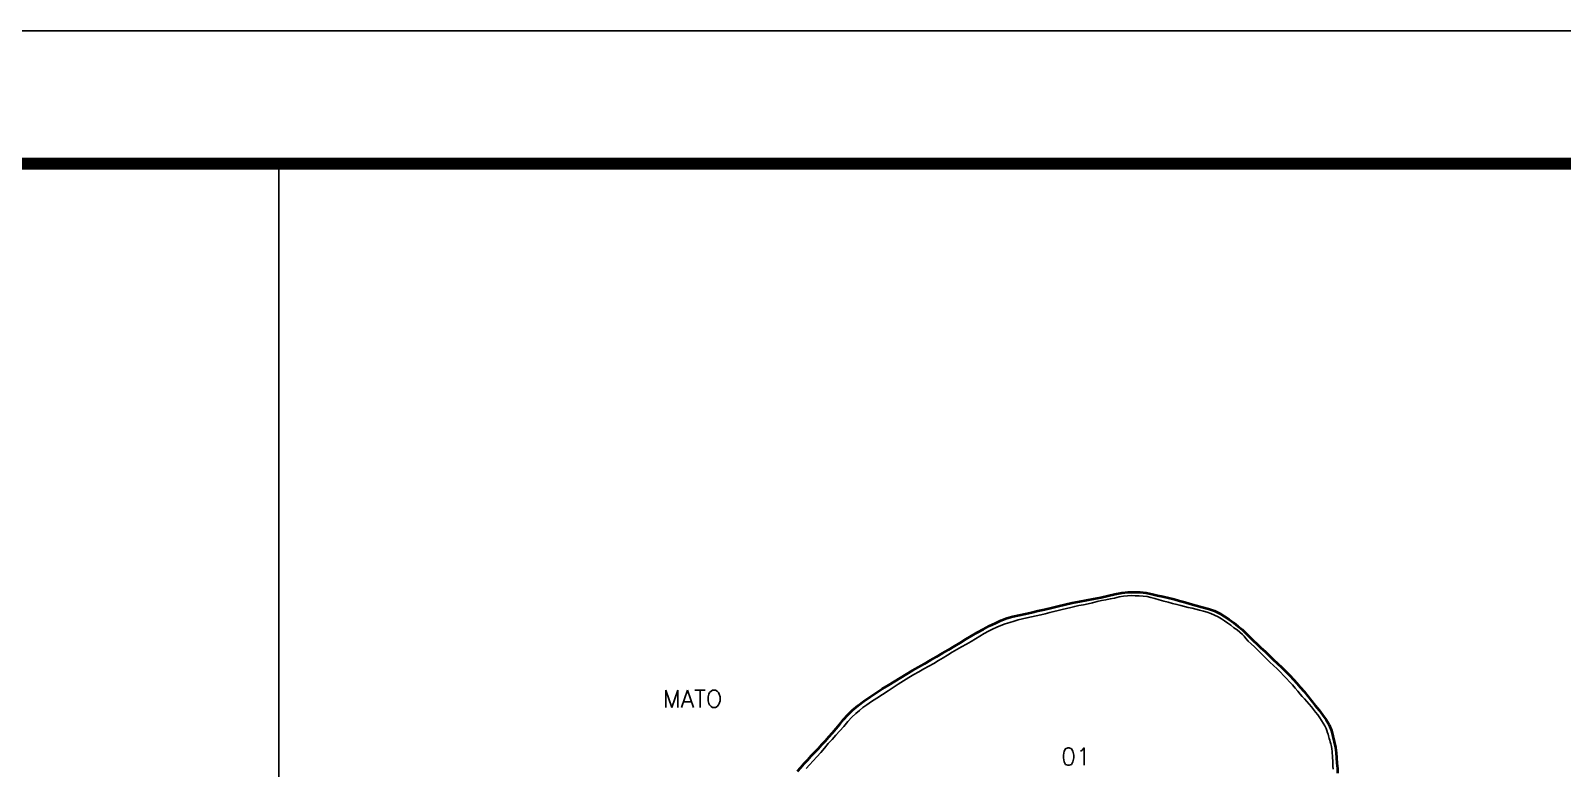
# Model space of a CAD drawing. Header units: inches. Extents: x 752207 to 755177, y 7820271 to 7822371.
# Drawn here: x 753413 to 754566, y 7821816 to 7822371 of the extents above; entities that cross this region are included whole.
import ezdxf
from ezdxf.enums import TextEntityAlignment as Align

# ---------------------------------------------------------------- set-up
doc = ezdxf.new("R2010")
doc.units = ezdxf.units.IN
doc.header["$MEASUREMENT"] = 0
doc.linetypes.add('CONTINUO', pattern=[0])
doc.linetypes.add('LIN0', pattern=[0])
doc.layers.add('0114001078', color=1, linetype='Continuous', lineweight=40)
for name, color, linetype in [('0114001078001', 5, 'Continuous'), ('MARGEM', 7, 'CONTINUO'), ('TEXTO', 7, 'Continuous')]:
    doc.layers.add(name, color=color, linetype=linetype)
doc.styles.add('SIMPLEX', font='simplex', dxfattribs={"height": 0.2})

msp = doc.modelspace()

# ---------------------------------------------------------------- linework, layer by layer
at = {"color": 8}
msp.add_lwpolyline([(753600, 7822270.6), (753600, 7821509.4)], dxfattribs=at)
at = {"layer": '0114001078'}
msp.add_lwpolyline([(753990.3, 7821813.6), (753992.7, 7821816.4), (753995.3, 7821819.4), (753998, 7821822.3), (754000.5, 7821825.1), (754003.2, 7821828), (754005.9, 7821830.8), (754008.6, 7821833.7), (754011.2, 7821836.6), (754013.8, 7821839.6), (754016.5, 7821842.6), (754019.2, 7821845.8), (754022, 7821849.1), (754024.8, 7821852.5), (754028.1, 7821856), (754031.7, 7821859.6), (754035.8, 7821863), (754040.2, 7821866.3), (754044.8, 7821869.6), (754049.4, 7821872.6), (754054, 7821875.5), (754058.7, 7821878.4), (754063.3, 7821881.2), (754067.8, 7821883.9), (754072.2, 7821886.7), (754076.7, 7821889.4), (754081.2, 7821892), (754085.9, 7821894.5), (754090.4, 7821897.1), (754094.9, 7821899.8), (754099.4, 7821902.4), (754103.9, 7821905), (754108.3, 7821907.6), (754112.6, 7821910.3), (754116.8, 7821912.9), (754121.1, 7821915.5), (754125.5, 7821918.1), (754130.2, 7821920.6), (754134.7, 7821922.9), (754139.1, 7821925), (754143.3, 7821926.9), (754147.7, 7821928.7), (754152.3, 7821930), (754157, 7821931), (754161.7, 7821932.1), (754166.3, 7821933.1), (754171.2, 7821934.2), (754176.2, 7821935.4), (754181.3, 7821936.5), (754186.4, 7821937.8), (754191.7, 7821939.1), (754197, 7821940.2), (754202.4, 7821941.2), (754207.7, 7821942.2), (754213, 7821943.2), (754218.4, 7821944.4), (754223.8, 7821945.6), (754229, 7821946.8), (754234.2, 7821947.7), (754239.1, 7821948.2), (754243.7, 7821948.4), (754248.2, 7821948.3), (754252.7, 7821947.8), (754257, 7821946.8), (754261.1, 7821945.9), (754265.2, 7821945), (754269.5, 7821944), (754273.6, 7821943), (754277.6, 7821941.9), (754281.7, 7821940.8), (754285.8, 7821939.6), (754290.2, 7821938.3), (754294.8, 7821937.1), (754299.5, 7821935.8), (754304, 7821934.3), (754308, 7821932.3), (754311.5, 7821930.1), (754315, 7821927.7), (754318.5, 7821925.3), (754321.7, 7821922.8), (754324.8, 7821920.2), (754327.6, 7821917.5), (754330.3, 7821914.7), (754333.2, 7821912), (754336.1, 7821909.3), (754339, 7821906.5), (754342.1, 7821903.6), (754345.2, 7821900.6), (754348.3, 7821897.6), (754351.5, 7821894.6), (754354.6, 7821891.7), (754357.6, 7821888.7), (754360.6, 7821885.6), (754363.4, 7821882.7), (754365.9, 7821879.8), (754368.5, 7821876.8), (754371.4, 7821873.7), (754374.3, 7821870.2), (754377.1, 7821866.6), (754379.9, 7821863.1), (754382.7, 7821859.6), (754385.4, 7821856.1), (754388, 7821852.4), (754390.3, 7821848.5), (754392, 7821844.3), (754393.1, 7821840), (754394.2, 7821835.7), (754395, 7821831.6), (754395.5, 7821827.6), (754395.9, 7821823.6), (754396.2, 7821819.6), (754396.5, 7821815.8), (754396.5, 7821812.3)], dxfattribs=at)
at = {"layer": '0114001078001'}
msp.add_lwpolyline([(753996.7, 7821815.6), (753999.3, 7821818.4), (754001.9, 7821821.4), (754004.8, 7821824.5), (754007.7, 7821827.8), (754010.6, 7821831.1), (754013.4, 7821834.4), (754016.2, 7821837.6), (754019.1, 7821840.7), (754022.1, 7821844), (754025.1, 7821847.4), (754028.2, 7821851), (754031.1, 7821854.4), (754034.1, 7821857.1), (754036.9, 7821859.4), (754039.5, 7821861.6), (754042.4, 7821863.7), (754046, 7821866.1), (754050, 7821868.7), (754054.3, 7821871.3), (754058.4, 7821874), (754062.3, 7821876.6), (754066.1, 7821879.2), (754070, 7821881.7), (754073.9, 7821884.1), (754077.7, 7821886.3), (754081.5, 7821888.5), (754085.3, 7821890.6), (754089, 7821892.7), (754092.7, 7821894.7), (754096.3, 7821896.8), (754099.8, 7821898.9), (754103.1, 7821900.9), (754106.6, 7821903.1), (754110.1, 7821905.3), (754113.7, 7821907.3), (754117.3, 7821909.2), (754120.9, 7821911.3), (754124.2, 7821913.3), (754127.5, 7821915.3), (754130.7, 7821917.2), (754133.9, 7821919), (754137, 7821920.6), (754140.2, 7821922), (754143.3, 7821923.2), (754146.5, 7821924.5), (754149.9, 7821925.6), (754153.2, 7821926.6), (754156.4, 7821927.5), (754159.6, 7821928.3), (754162.9, 7821929), (754166.4, 7821929.8), (754169.9, 7821930.5), (754173.4, 7821931.2), (754176.7, 7821932), (754180, 7821932.9), (754183.2, 7821933.7), (754186.3, 7821934.5), (754189.4, 7821935.4), (754192.7, 7821936.1), (754195.9, 7821936.8), (754198.8, 7821937.6), (754202, 7821938.3), (754205.4, 7821938.9), (754208.9, 7821939.6), (754212.2, 7821940.4), (754215.7, 7821941.2), (754219.1, 7821942), (754222.3, 7821942.6), (754225.6, 7821943.2), (754228.8, 7821943.9), (754232.2, 7821944.7), (754235.5, 7821945.2), (754238.6, 7821945.5), (754241.4, 7821945.7), (754244.3, 7821945.6), (754247.3, 7821945.5), (754250.4, 7821945.3), (754253.3, 7821945), (754256.1, 7821944.3), (754259.2, 7821943.5), (754262.5, 7821942.5), (754265.9, 7821941.6), (754269.2, 7821940.8), (754272.5, 7821939.9), (754275.7, 7821939.1), (754278.7, 7821938.3), (754281.5, 7821937.5), (754284.1, 7821936.9), (754287.1, 7821936.2), (754290, 7821935.5), (754292.8, 7821934.7), (754295.7, 7821933.9), (754298.5, 7821933.2), (754301.3, 7821932.2), (754304.1, 7821931.1), (754306.7, 7821929.8), (754309.2, 7821928.3), (754311.6, 7821926.7), (754314, 7821925), (754316.3, 7821923.4), (754318.6, 7821921.6), (754321, 7821919.9), (754323.2, 7821918.2), (754325, 7821916.6), (754326.4, 7821915.1), (754327.7, 7821913.5), (754329.4, 7821911.5), (754331.5, 7821909.4), (754334.1, 7821907.1), (754337.1, 7821904.3), (754340.1, 7821901.3), (754342.9, 7821898.4), (754345.6, 7821895.7), (754348.4, 7821893.1), (754351.1, 7821890.6), (754353.6, 7821888.2), (754356, 7821885.7), (754358.3, 7821883.3), (754360.5, 7821880.9), (754362.7, 7821878.5), (754364.8, 7821876.1), (754366.8, 7821873.8), (754368.5, 7821871.6), (754370.1, 7821869.8), (754371.7, 7821868), (754373.5, 7821866.1), (754375.2, 7821864.1), (754377, 7821862), (754378.6, 7821860), (754380.1, 7821858.1), (754381.7, 7821856), (754383.3, 7821853.8), (754384.6, 7821851.9), (754385.8, 7821849.9), (754387, 7821847.9), (754388, 7821845.9), (754388.6, 7821844.2), (754389.1, 7821842.6), (754389.5, 7821841.4), (754389.8, 7821840.3), (754390.1, 7821839.3), (754390.4, 7821838.2), (754390.7, 7821837), (754391.1, 7821835.7), (754391.6, 7821834.2), (754392, 7821832.3), (754392.3, 7821830.4), (754392.5, 7821828.6), (754392.7, 7821827.1), (754392.8, 7821825.4), (754392.9, 7821823.6), (754393.1, 7821821.5), (754393.2, 7821819.5), (754393.2, 7821817.4), (754393.3, 7821815.3)], dxfattribs=at)
at = {"layer": 'MARGEM', "color": 174, "linetype": 'LIN0', "flags": 128}
msp.add_lwpolyline([(755176.7, 7822370.6), (752206.7, 7822370.6), (752206.7, 7820270.6), (755176.7, 7820270.6)], close=True, dxfattribs=at)
at = {"layer": 'MARGEM', "color": 174, "linetype": 'LIN0', "const_width": 9.09, "flags": 128}
msp.add_lwpolyline([(755076.7, 7822270.6), (752306.7, 7822270.6), (752306.7, 7820370.6), (755076.7, 7820370.6)], close=True, dxfattribs=at)

# ---------------------------------------------------------------- texts
at = {"layer": 'TEXTO', "linetype": 'Continuous', "style": 'SIMPLEX'}
msp.add_text('MATO', height=13, dxfattribs=at).set_placement((753911.3, 7821857.7), align=Align.BOTTOM_CENTER)
msp.add_text('01', height=13, dxfattribs=at).set_placement((754188.6, 7821818.2))

doc.saveas('drawing.dxf')
